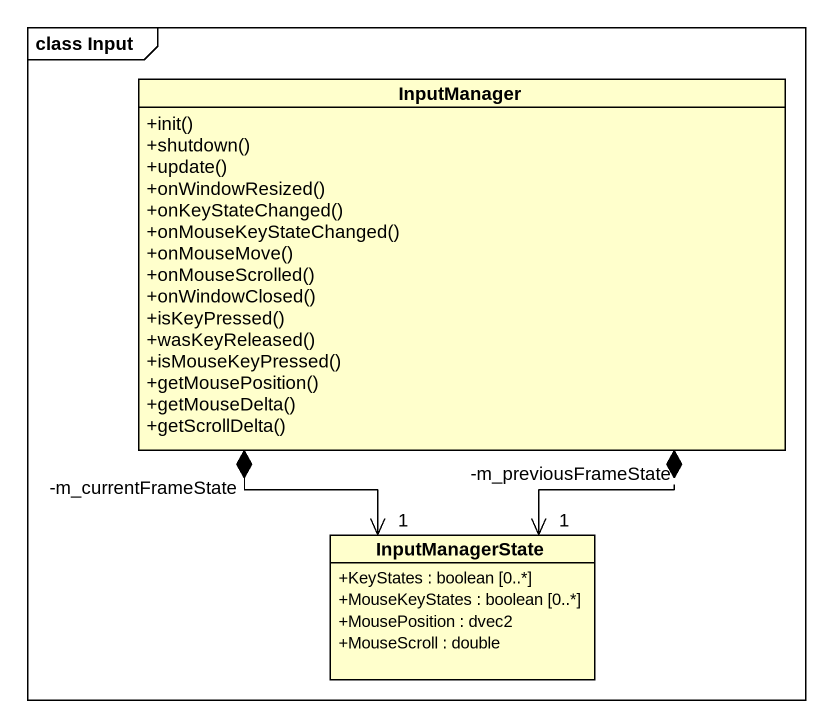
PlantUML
@startuml
mainframe class Input
hide circle
hide empty members
skinparam classAttributeIconSize 0
class InputManager {
  +init()
  +shutdown()
  +update()
  +onWindowResized()
  +onKeyStateChanged()
  +onMouseKeyStateChanged()
  +onMouseMove()
  +onMouseScrolled()
  +onWindowClosed()
  +isKeyPressed()
  +wasKeyReleased()
  +isMouseKeyPressed()
  +getMousePosition()
  +getMouseDelta()
  +getScrollDelta()
}
class InputManagerState {
  +KeyStates : boolean [0..*]
  +MouseKeyStates : boolean [0..*]
  +MousePosition : dvec2
  +MouseScroll : double
}
InputManager "-m_currentFrameState" *--> "1" InputManagerState
InputManager "-m_previousFrameState" *--> "1" InputManagerState
@enduml
